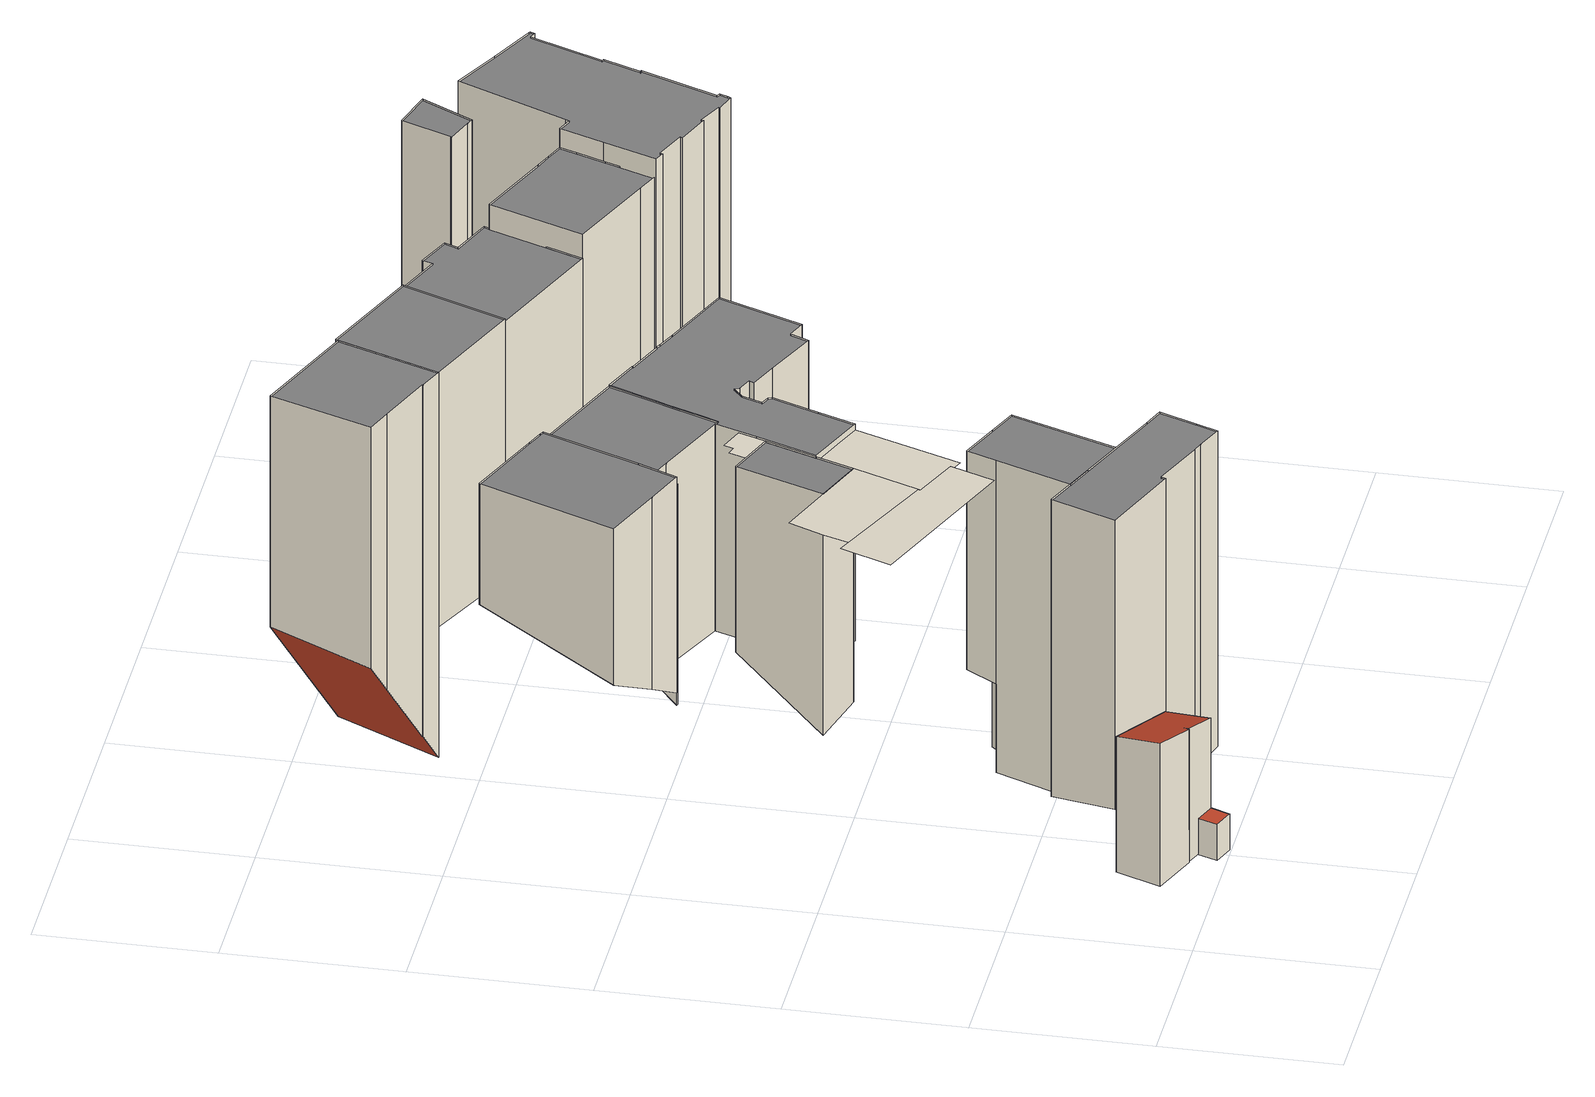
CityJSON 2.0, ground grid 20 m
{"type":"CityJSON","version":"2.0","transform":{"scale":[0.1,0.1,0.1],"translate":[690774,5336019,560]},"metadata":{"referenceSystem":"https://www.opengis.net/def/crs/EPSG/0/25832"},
"CityObjects":{
"building1":{"type":"Building","attributes":{"area_m2":55.53,"max_x":690797.88,"max_y":5336030,"min_x":690786.38,"min_y":5336021.5,"rf_extrusion_mode":"standard","rf_force_lod11":false,"rf_h_ground":560.53,"rf_h_pc_98p":0,"rf_h_roof_50p":577.03,"rf_h_roof_70p":600.97,"rf_h_roof_max":601.53,"rf_h_roof_min":564.42,"rf_is_glass_roof":false,"rf_nodata_frac":0.864,"rf_nodata_r":0,"rf_pc_select":"_HIGHEST_YET_INSUFFICIENT_COVERAGE","rf_pc_year":2026,"rf_pointcloud_unusable":false,"rf_pt_density":30.27,"rf_ridgelines":0,"rf_rmse_lod22":15.35,"rf_roof_planes":3,"rf_roof_type":"slanted","rf_success":true,"rf_t_run":3,"rf_volume_lod22":882.33,"source_file":"690_5336.gml"},"children":["building1-1"]},
"building1-1":{"type":"BuildingPart","parents":["building1"],"geometry":[{"type":"Solid","lod":"2.2","boundaries":[[[[0,1,2,3,4,5]],[[6,3,2,7]],[[8,4,3,6]],[[9,10,5,4,8]],[[11,12,10,9]],[[7,2,1,13]],[[14,15,12,11]],[[13,1,0,15,14]],[[15,0,5,10]],[[13,14,11,9,8,6,7]],[[15,10,12]]]],"semantics":{"surfaces":[{"type":"GroundSurface"},{"type":"WallSurface","on_footprint_edge":true},{"type":"WallSurface","on_footprint_edge":false},{"type":"RoofSurface","rf_azimuth":73.37,"rf_h_roof_50p":576.42,"rf_h_roof_70p":576.83,"rf_h_roof_max":577.79,"rf_h_roof_min":575.04,"rf_slope":14.08},{"type":"RoofSurface","rf_azimuth":26.28,"rf_h_roof_50p":564.48,"rf_h_roof_70p":564.48,"rf_h_roof_max":564.48,"rf_h_roof_min":564.45,"rf_slope":2.59}],"values":[[0,1,1,1,2,1,2,1,1,3,4]]}}]},
"building2":{"type":"Building","attributes":{"area_m2":118.25,"max_x":690795.81,"max_y":5336057,"min_x":690774.81,"min_y":5336044,"rf_extrusion_mode":"skip","rf_force_lod11":false,"rf_h_ground":603.42,"rf_h_pc_98p":0,"rf_h_roof_50p":0,"rf_h_roof_70p":0,"rf_h_roof_max":0,"rf_h_roof_min":0,"rf_is_glass_roof":false,"rf_nodata_frac":0.954,"rf_nodata_r":0,"rf_pc_select":"_HIGHEST_YET_INSUFFICIENT_COVERAGE","rf_pc_year":2026,"rf_pointcloud_unusable":true,"rf_pt_density":6.55,"rf_roof_planes":0,"rf_roof_type":"no points","rf_success":true,"rf_t_run":0,"source_file":"690_5336.gml"},"geometry":[{"type":"MultiSurface","lod":"0","boundaries":[[[16,17,18,19,20,21,22]]]}]},
"building3":{"type":"Building","attributes":{"area_m2":5.8,"max_x":690795.94,"max_y":5336022.5,"min_x":690792.81,"min_y":5336019,"rf_extrusion_mode":"standard","rf_force_lod11":false,"rf_h_ground":560.53,"rf_h_pc_98p":0,"rf_h_roof_50p":564.88,"rf_h_roof_70p":564.88,"rf_h_roof_max":564.88,"rf_h_roof_min":564.88,"rf_is_glass_roof":false,"rf_nodata_frac":0.667,"rf_nodata_r":0,"rf_pc_select":"_HIGHEST_YET_INSUFFICIENT_COVERAGE","rf_pc_year":2026,"rf_pointcloud_unusable":false,"rf_pt_density":15.5,"rf_ridgelines":0,"rf_rmse_lod22":0,"rf_roof_planes":1,"rf_roof_type":"horizontal","rf_success":true,"rf_t_run":1,"rf_volume_lod22":25.22,"source_file":"690_5336.gml"},"children":["building3-1"]},
"building3-1":{"type":"BuildingPart","parents":["building3"],"geometry":[{"type":"Solid","lod":"2.2","boundaries":[[[[23,24,25,4]],[[26,24,23,27]],[[27,23,4,28]],[[29,25,24,26]],[[28,4,25,29]],[[28,29,26,27]]]],"semantics":{"surfaces":[{"type":"GroundSurface"},{"type":"WallSurface","on_footprint_edge":true},{"type":"RoofSurface","rf_azimuth":90,"rf_h_roof_50p":564.88,"rf_h_roof_70p":564.88,"rf_h_roof_max":564.88,"rf_h_roof_min":564.88,"rf_slope":0}],"values":[[0,1,1,1,1,2]]}}]},
"building4":{"type":"Building","attributes":{"area_m2":101.1,"max_x":690793.38,"max_y":5336063.5,"min_x":690778.38,"min_y":5336051.5,"rf_extrusion_mode":"skip","rf_force_lod11":false,"rf_h_ground":603.42,"rf_h_pc_98p":0,"rf_h_roof_50p":0,"rf_h_roof_70p":0,"rf_h_roof_max":0,"rf_h_roof_min":0,"rf_is_glass_roof":false,"rf_nodata_frac":0.94,"rf_nodata_r":0,"rf_pc_select":"_HIGHEST_YET_INSUFFICIENT_COVERAGE","rf_pc_year":2026,"rf_pointcloud_unusable":true,"rf_pt_density":4.67,"rf_roof_planes":0,"rf_roof_type":"no points","rf_success":true,"rf_t_run":0,"source_file":"690_5336.gml"},"geometry":[{"type":"MultiSurface","lod":"0","boundaries":[[[21,20,30,31,32]]]}]},
"building5":{"type":"Building","attributes":{"area_m2":160.46,"max_x":690811.12,"max_y":5336037.5,"min_x":690788.38,"min_y":5336023,"rf_extrusion_mode":"standard","rf_force_lod11":false,"rf_h_ground":603.33,"rf_h_pc_98p":0,"rf_h_roof_50p":567.47,"rf_h_roof_70p":567.62,"rf_h_roof_max":568.03,"rf_h_roof_min":564.08,"rf_h_roof_ridge":565.23,"rf_is_glass_roof":false,"rf_nodata_frac":0.459,"rf_nodata_r":0,"rf_pc_select":"_HIGHEST_YET_INSUFFICIENT_COVERAGE","rf_pc_year":2026,"rf_pointcloud_unusable":false,"rf_pt_density":212.24,"rf_ridgelines":1,"rf_rmse_lod22":6.21,"rf_roof_planes":9,"rf_roof_type":"slanted","rf_success":true,"rf_t_run":21,"rf_volume_lod22":-5804,"source_file":"690_5336.gml"},"children":["building5-1"]},
"building5-1":{"type":"BuildingPart","parents":["building5"],"geometry":[{"type":"Solid","lod":"2.2","boundaries":[[[[33,34,35,36,37,38,39,40,41,42]],[[41,43,44,42]],[[42,44,45,33]],[[33,45,46,34]],[[36,47,48,49,37]],[[34,46,50,35]],[[51,52,53,54]],[[55,56,52,51]],[[38,54,53,57,39]],[[40,58,43,41]],[[35,50,47,36]],[[58,59,56,55,60]],[[60,55,61,62]],[[39,57,59,58,40]],[[62,61,48,47]],[[37,49,54,38]],[[53,52,56,59,57]],[[50,46,45,44,43,58,60,62,47]],[[48,61,55,51,54,49]]]],"semantics":{"surfaces":[{"type":"GroundSurface"},{"type":"WallSurface","on_footprint_edge":true},{"type":"WallSurface","on_footprint_edge":false},{"type":"RoofSurface","rf_azimuth":275.33,"rf_h_roof_50p":564.25,"rf_h_roof_70p":564.33,"rf_h_roof_max":567.5,"rf_h_roof_min":564.12,"rf_slope":6.34},{"type":"RoofSurface","rf_azimuth":24.06,"rf_h_roof_50p":567.51,"rf_h_roof_70p":567.69,"rf_h_roof_max":568.04,"rf_h_roof_min":567.04,"rf_slope":6.36},{"type":"RoofSurface","rf_azimuth":285.19,"rf_h_roof_50p":564.72,"rf_h_roof_70p":564.82,"rf_h_roof_max":567.82,"rf_h_roof_min":564.44,"rf_slope":8.53}],"values":[[0,1,1,1,1,1,2,2,1,1,1,2,2,1,2,1,3,4,5]]}}]},
"building6":{"type":"Building","attributes":{"area_m2":212.73,"max_x":690792.81,"max_y":5336096.5,"min_x":690774.56,"min_y":5336076.5,"rf_extrusion_mode":"standard","rf_force_lod11":false,"rf_h_ground":604.53,"rf_h_pc_98p":0,"rf_h_roof_50p":0,"rf_h_roof_70p":0,"rf_h_roof_max":0,"rf_h_roof_min":0,"rf_is_glass_roof":false,"rf_nodata_frac":0.894,"rf_nodata_r":0,"rf_pc_select":"_HIGHEST_YET_INSUFFICIENT_COVERAGE","rf_pc_year":2026,"rf_pointcloud_unusable":false,"rf_pt_density":12.58,"rf_ridgelines":0,"rf_rmse_lod22":5.69,"rf_roof_planes":4,"rf_roof_type":"slanted","rf_success":true,"rf_t_run":5,"rf_volume_lod22":-4366.77,"source_file":"690_5336.gml"},"children":["building6-1"]},
"building6-1":{"type":"BuildingPart","parents":["building6"],"geometry":[{"type":"Solid","lod":"2.2","boundaries":[[[[63,64,65,66,67,68,69,70]],[[65,71,72,66]],[[64,73,71,65]],[[63,74,73,64]],[[69,75,76,70]],[[66,72,77,67]],[[67,77,78,68]],[[68,78,75,69]],[[70,76,74,63]],[[75,78,77,72,71,73,74,76]]]],"semantics":{"surfaces":[{"type":"GroundSurface"},{"type":"WallSurface","on_footprint_edge":true},{"type":"RoofSurface","rf_azimuth":135.66,"rf_h_roof_50p":584.1,"rf_h_roof_70p":585.64,"rf_h_roof_max":589.76,"rf_h_roof_min":578.41,"rf_slope":32.55}],"values":[[0,1,1,1,1,1,1,1,1,2]]}}]},
"building7":{"type":"Building","attributes":{"area_m2":65.28,"max_x":690797.19,"max_y":5336071,"min_x":690787.69,"min_y":5336059,"rf_extrusion_mode":"standard","rf_force_lod11":false,"rf_h_ground":603.42,"rf_h_pc_98p":0,"rf_h_roof_50p":0,"rf_h_roof_70p":0,"rf_h_roof_max":0,"rf_h_roof_min":0,"rf_is_glass_roof":false,"rf_nodata_frac":0.835,"rf_nodata_r":0,"rf_pc_select":"_HIGHEST_YET_INSUFFICIENT_COVERAGE","rf_pc_year":2026,"rf_pointcloud_unusable":false,"rf_pt_density":46.42,"rf_ridgelines":0,"rf_rmse_lod22":4.16,"rf_roof_planes":1,"rf_roof_type":"slanted","rf_success":true,"rf_t_run":2,"rf_volume_lod22":-1664.85,"source_file":"690_5336.gml"},"children":["building7-1"]},
"building7-1":{"type":"BuildingPart","parents":["building7"],"geometry":[{"type":"Solid","lod":"2.2","boundaries":[[[[79,80,81,30]],[[30,82,83,79]],[[79,83,84,80]],[[80,84,85,81]],[[81,85,82,30]],[[84,83,82,85]]]],"semantics":{"surfaces":[{"type":"GroundSurface"},{"type":"WallSurface","on_footprint_edge":true},{"type":"RoofSurface","rf_azimuth":215.47,"rf_h_roof_50p":578.04,"rf_h_roof_70p":579.39,"rf_h_roof_max":581.8,"rf_h_roof_min":574.2,"rf_slope":32.92}],"values":[[0,1,1,1,1,2]]}}]},
"building8":{"type":"Building","attributes":{"area_m2":98.35,"max_x":690802.12,"max_y":5336063,"min_x":690790.44,"min_y":5336048.5,"rf_extrusion_mode":"skip","rf_force_lod11":false,"rf_h_ground":602.92,"rf_h_pc_98p":0,"rf_h_roof_50p":0,"rf_h_roof_70p":0,"rf_h_roof_max":0,"rf_h_roof_min":0,"rf_is_glass_roof":false,"rf_nodata_frac":0.802,"rf_nodata_r":0,"rf_pc_select":"_HIGHEST_YET_INSUFFICIENT_COVERAGE","rf_pc_year":2026,"rf_pointcloud_unusable":true,"rf_pt_density":54.72,"rf_roof_planes":0,"rf_roof_type":"no planes","rf_success":true,"rf_t_run":2,"source_file":"690_5336.gml"},"geometry":[{"type":"MultiSurface","lod":"0","boundaries":[[[86,87,88,89]]]}]},
"building9":{"type":"Building","attributes":{"area_m2":113.41,"max_x":690807.62,"max_y":5336048,"min_x":690794.75,"min_y":5336033,"rf_extrusion_mode":"standard","rf_force_lod11":false,"rf_h_ground":603.33,"rf_h_pc_98p":0,"rf_h_roof_50p":564.58,"rf_h_roof_70p":564.67,"rf_h_roof_max":564.92,"rf_h_roof_min":564.22,"rf_is_glass_roof":false,"rf_nodata_frac":0.319,"rf_nodata_r":0,"rf_pc_select":"_HIGHEST_YET_INSUFFICIENT_COVERAGE","rf_pc_year":2026,"rf_pointcloud_unusable":false,"rf_pt_density":116.75,"rf_ridgelines":0,"rf_rmse_lod22":9.66,"rf_roof_planes":3,"rf_roof_type":"slanted","rf_success":true,"rf_t_run":17,"rf_volume_lod22":-4192.71,"source_file":"690_5336.gml"},"children":["building9-1"]},
"building9-1":{"type":"BuildingPart","parents":["building9"],"geometry":[{"type":"Solid","lod":"2.2","boundaries":[[[[90,91,92,93,94,95]],[[92,96,97,93]],[[93,97,98,94]],[[99,100,101,102]],[[91,103,104,96,92]],[[105,106,100,99]],[[95,107,108,90]],[[102,101,104,103]],[[90,108,103,91]],[[107,109,106,105]],[[94,98,109,107,95]],[[99,102,103,108,107,105]],[[97,96,104,101,100,106,109,98]]]],"semantics":{"surfaces":[{"type":"GroundSurface"},{"type":"WallSurface","on_footprint_edge":true},{"type":"WallSurface","on_footprint_edge":false},{"type":"RoofSurface","rf_azimuth":223.13,"rf_h_roof_50p":576.56,"rf_h_roof_70p":576.7,"rf_h_roof_max":577.03,"rf_h_roof_min":575.95,"rf_slope":10.74},{"type":"RoofSurface","rf_azimuth":118.54,"rf_h_roof_50p":564.74,"rf_h_roof_70p":564.92,"rf_h_roof_max":576.96,"rf_h_roof_min":564.29,"rf_slope":5.65}],"values":[[0,1,1,2,1,2,1,2,1,2,1,3,4]]}}]},
"building10":{"type":"Building","attributes":{"area_m2":12.14,"max_x":690798.31,"max_y":5336073,"min_x":690793.38,"min_y":5336069,"rf_extrusion_mode":"skip","rf_force_lod11":false,"rf_h_ground":603.42,"rf_h_pc_98p":0,"rf_h_roof_50p":0,"rf_h_roof_70p":0,"rf_h_roof_max":0,"rf_h_roof_min":0,"rf_is_glass_roof":false,"rf_nodata_frac":0.896,"rf_nodata_r":0,"rf_pc_select":"_HIGHEST_YET_INSUFFICIENT_COVERAGE","rf_pc_year":2026,"rf_pointcloud_unusable":true,"rf_pt_density":8.8,"rf_roof_planes":0,"rf_roof_type":"no points","rf_success":true,"rf_t_run":0,"source_file":"690_5336.gml"},"geometry":[{"type":"MultiSurface","lod":"0","boundaries":[[[110,79,111,112,113,114]]]}]},
"building11":{"type":"Building","attributes":{"area_m2":177.84,"max_x":690805,"max_y":5336092,"min_x":690786.44,"min_y":5336074.5,"rf_extrusion_mode":"standard","rf_force_lod11":false,"rf_h_ground":603.47,"rf_h_pc_98p":0,"rf_h_roof_50p":580.88,"rf_h_roof_70p":581.38,"rf_h_roof_max":582.08,"rf_h_roof_min":578.47,"rf_is_glass_roof":false,"rf_nodata_frac":0.624,"rf_nodata_r":0,"rf_pc_select":"_HIGHEST_YET_INSUFFICIENT_COVERAGE","rf_pc_year":2026,"rf_pointcloud_unusable":false,"rf_pt_density":57.9,"rf_ridgelines":0,"rf_rmse_lod22":1.11,"rf_roof_planes":6,"rf_roof_type":"slanted","rf_success":true,"rf_t_run":23,"rf_volume_lod22":-3908.75,"source_file":"690_5336.gml"},"children":["building11-1"]},
"building11-1":{"type":"BuildingPart","parents":["building11"],"geometry":[{"type":"Solid","lod":"2.2","boundaries":[[[[115,116,117,118,119,120,121,122,123,124,125]],[[123,126,127,124]],[[128,129,130,131]],[[118,132,133,119]],[[117,134,132,118]],[[121,135,136,122]],[[116,137,134,117]],[[115,138,137,116]],[[139,140,141,142]],[[120,143,135,121]],[[119,133,143,120]],[[122,136,144,126,123]],[[145,146,147]],[[145,144,136]],[[148,149,150,151,152]],[[138,153,129,128]],[[142,141,149,148]],[[131,130,150,149]],[[125,154,155,153,138,115]],[[147,146,140,139]],[[152,151,155,154]],[[124,127,154,125]],[[145,136,135,143,133,132,134,137,138,128,131,149,141,140,146]],[[150,130,129,153,155,151]],[[126,144,145,147,139,142,148,152,154,127]]]],"semantics":{"surfaces":[{"type":"GroundSurface"},{"type":"WallSurface","on_footprint_edge":true},{"type":"WallSurface","on_footprint_edge":false},{"type":"RoofSurface","rf_azimuth":198.54,"rf_h_roof_50p":580.18,"rf_h_roof_70p":580.79,"rf_h_roof_max":585.46,"rf_h_roof_min":577.36,"rf_slope":32.5},{"type":"RoofSurface","rf_azimuth":197.7,"rf_h_roof_50p":581.4,"rf_h_roof_70p":581.61,"rf_h_roof_max":586.04,"rf_h_roof_min":580.7,"rf_slope":31.75},{"type":"RoofSurface","rf_azimuth":67.89,"rf_h_roof_50p":582.3,"rf_h_roof_70p":583.84,"rf_h_roof_max":587.99,"rf_h_roof_min":576.19,"rf_slope":38.14}],"values":[[0,1,2,1,1,1,1,1,2,1,1,1,2,2,2,2,2,2,1,2,2,1,3,4,5]]}}]},
"building12":{"type":"Building","attributes":{"area_m2":165.88,"max_x":690801.81,"max_y":5336120.5,"min_x":690784.88,"min_y":5336104,"rf_extrusion_mode":"standard","rf_force_lod11":false,"rf_h_ground":607.67,"rf_h_pc_98p":0,"rf_h_roof_50p":577.67,"rf_h_roof_70p":578.03,"rf_h_roof_max":578.53,"rf_h_roof_min":576.78,"rf_is_glass_roof":false,"rf_nodata_frac":0.875,"rf_nodata_r":0,"rf_pc_select":"_HIGHEST_YET_INSUFFICIENT_COVERAGE","rf_pc_year":2026,"rf_pointcloud_unusable":false,"rf_pt_density":44.1,"rf_ridgelines":0,"rf_rmse_lod22":1.83,"rf_roof_planes":2,"rf_roof_type":"slanted","rf_success":true,"rf_t_run":6,"rf_volume_lod22":-6225.96,"source_file":"690_5336.gml"},"children":["building12-1"]},
"building12-1":{"type":"BuildingPart","parents":["building12"],"geometry":[{"type":"Solid","lod":"2.2","boundaries":[[[[156,157,158,159,160,161,162]],[[161,163,164,162]],[[160,165,163,161]],[[159,166,165,160]],[[158,167,166,159]],[[162,164,168,156]],[[156,168,169,157]],[[157,169,167,158]],[[168,164,163,165,166,167,169]]]],"semantics":{"surfaces":[{"type":"GroundSurface"},{"type":"WallSurface","on_footprint_edge":true},{"type":"RoofSurface","rf_azimuth":114.77,"rf_h_roof_50p":570.27,"rf_h_roof_70p":573.94,"rf_h_roof_max":579.85,"rf_h_roof_min":560.84,"rf_slope":52.67}],"values":[[0,1,1,1,1,1,1,1,2]]}}]},
"building13":{"type":"Building","attributes":{"area_m2":359.8,"max_x":690824.88,"max_y":5336087.5,"min_x":690795,"min_y":5336060.5,"rf_extrusion_mode":"standard","rf_force_lod11":false,"rf_h_ground":603.58,"rf_h_pc_98p":0,"rf_h_roof_50p":578.03,"rf_h_roof_70p":578.17,"rf_h_roof_max":578.88,"rf_h_roof_min":577.47,"rf_h_roof_ridge":578.33,"rf_is_glass_roof":false,"rf_nodata_frac":0.618,"rf_nodata_r":0,"rf_pc_select":"_HIGHEST_YET_INSUFFICIENT_COVERAGE","rf_pc_year":2026,"rf_pointcloud_unusable":false,"rf_pt_density":48.8,"rf_ridgelines":6,"rf_rmse_lod22":4.19,"rf_roof_planes":20,"rf_roof_type":"slanted","rf_success":true,"rf_t_run":34,"rf_volume_lod22":-8856.9,"source_file":"690_5336.gml"},"children":["building13-1"]},
"building13-1":{"type":"BuildingPart","parents":["building13"],"geometry":[{"type":"Solid","lod":"2.2","boundaries":[[[[170,171,172,173,174,175,176,177,178,179,180,181,182,183,184,185,186,187,188,189,190,191,192,193,194,195,196,197,198]],[[193,199,200,194]],[[187,201,202,188]],[[186,203,201,187]],[[190,204,205,191]],[[189,206,204,190]],[[188,202,206,189]],[[207,208,209,210]],[[178,211,212,179]],[[191,205,213,192]],[[192,213,199,193]],[[198,214,215,170]],[[170,215,216,171]],[[172,217,218,173]],[[175,219,220,176]],[[176,220,221,177]],[[177,221,211,178]],[[179,212,222,180]],[[180,222,223,181]],[[181,223,224,182]],[[182,224,225,183]],[[173,218,226,174]],[[185,227,203,186]],[[184,228,227,185]],[[183,225,228,184]],[[196,207,229,197]],[[230,231,232,229]],[[233,234,235]],[[233,210,209]],[[236,237,235,234]],[[195,236,208,207,196]],[[194,200,237,236,195]],[[171,216,217,172]],[[238,239,240,241]],[[242,243,244,226]],[[241,240,243,242]],[[174,226,244,219,175]],[[245,246,231,230]],[[197,229,232,214,198]],[[247,246,245]],[[247,239,238]],[[234,233,209,208,236]],[[230,229,207,210,233,235,237,200,199,213,205,204,206,202,201,203,227,228,225,224,223,222,212,211,221,220,219,244,243,240,239,247,245]],[[241,242,226,218,217,216,215,214,232,231,246,247,238]]]],"semantics":{"surfaces":[{"type":"GroundSurface"},{"type":"WallSurface","on_footprint_edge":true},{"type":"WallSurface","on_footprint_edge":false},{"type":"RoofSurface","rf_azimuth":188.17,"rf_h_roof_50p":582.36,"rf_h_roof_70p":582.59,"rf_h_roof_max":583.04,"rf_h_roof_min":580.8,"rf_slope":72.45},{"type":"RoofSurface","rf_azimuth":188.26,"rf_h_roof_50p":579.31,"rf_h_roof_70p":579.92,"rf_h_roof_max":583.04,"rf_h_roof_min":576.37,"rf_slope":13},{"type":"RoofSurface","rf_azimuth":111.28,"rf_h_roof_50p":577.96,"rf_h_roof_70p":578.15,"rf_h_roof_max":578.78,"rf_h_roof_min":577.19,"rf_slope":8.62}],"values":[[0,1,1,1,1,1,1,2,1,1,1,1,1,1,1,1,1,1,1,1,1,1,1,1,1,1,2,2,2,2,1,1,1,2,2,2,1,2,1,2,2,3,4,5]]}}]},
"building14":{"type":"Building","attributes":{"area_m2":167.84,"max_x":690814.25,"max_y":5336116,"min_x":690797.38,"min_y":5336099.5,"rf_extrusion_mode":"standard","rf_force_lod11":false,"rf_h_ground":607.67,"rf_h_pc_98p":0,"rf_h_roof_50p":578.78,"rf_h_roof_70p":579.08,"rf_h_roof_max":580.47,"rf_h_roof_min":577.67,"rf_is_glass_roof":false,"rf_nodata_frac":0.829,"rf_nodata_r":0,"rf_pc_select":"_HIGHEST_YET_INSUFFICIENT_COVERAGE","rf_pc_year":2026,"rf_pointcloud_unusable":false,"rf_pt_density":43.79,"rf_ridgelines":0,"rf_rmse_lod22":1.33,"rf_roof_planes":6,"rf_roof_type":"slanted","rf_success":true,"rf_t_run":7,"rf_volume_lod22":-4295.53,"source_file":"690_5336.gml"},"children":["building14-1"]},
"building14-1":{"type":"BuildingPart","parents":["building14"],"geometry":[{"type":"Solid","lod":"2.2","boundaries":[[[[248,249,157,250]],[[157,251,252,250]],[[250,252,253,248]],[[249,254,251,157]],[[248,253,254,249]],[[252,251,254,253]]]],"semantics":{"surfaces":[{"type":"GroundSurface"},{"type":"WallSurface","on_footprint_edge":true},{"type":"RoofSurface","rf_azimuth":198.17,"rf_h_roof_50p":582.28,"rf_h_roof_70p":584.64,"rf_h_roof_max":588.35,"rf_h_roof_min":576.31,"rf_slope":41.77}],"values":[[0,1,1,1,1,2]]}}]},
"building15":{"type":"Building","attributes":{"area_m2":195.93,"max_x":690828.19,"max_y":5336111,"min_x":690809.56,"min_y":5336094,"rf_extrusion_mode":"standard","rf_force_lod11":false,"rf_h_ground":607.38,"rf_h_pc_98p":0,"rf_h_roof_50p":580.83,"rf_h_roof_70p":581.33,"rf_h_roof_max":581.88,"rf_h_roof_min":578.12,"rf_is_glass_roof":false,"rf_nodata_frac":0.761,"rf_nodata_r":0,"rf_pc_select":"_HIGHEST_YET_INSUFFICIENT_COVERAGE","rf_pc_year":2026,"rf_pointcloud_unusable":false,"rf_pt_density":24.77,"rf_ridgelines":0,"rf_rmse_lod22":3.71,"rf_roof_planes":9,"rf_roof_type":"slanted","rf_success":true,"rf_t_run":10,"rf_volume_lod22":-4996.67,"source_file":"690_5336.gml"},"children":["building15-1"]},
"building15-1":{"type":"BuildingPart","parents":["building15"],"geometry":[{"type":"Solid","lod":"2.2","boundaries":[[[[255,256,257,258,259,260,261,262]],[[256,263,264,257]],[[255,265,263,256]],[[257,264,266,258]],[[258,266,267,259]],[[261,268,269,262]],[[259,267,270,260]],[[260,270,268,261]],[[262,269,265,255]],[[268,270,267,266,264,263,265,269]]]],"semantics":{"surfaces":[{"type":"GroundSurface"},{"type":"WallSurface","on_footprint_edge":true},{"type":"RoofSurface","rf_azimuth":202.06,"rf_h_roof_50p":582.07,"rf_h_roof_70p":584.54,"rf_h_roof_max":589.18,"rf_h_roof_min":575.94,"rf_slope":43.1}],"values":[[0,1,1,1,1,1,1,1,1,2]]}}]},
"building16":{"type":"Building","attributes":{"area_m2":160.98,"max_x":690840.81,"max_y":5336104.5,"min_x":690823.75,"min_y":5336088.5,"rf_extrusion_mode":"standard","rf_force_lod11":false,"rf_h_ground":610.3,"rf_h_pc_98p":0,"rf_h_roof_50p":577.67,"rf_h_roof_70p":577.72,"rf_h_roof_max":578.12,"rf_h_roof_min":577.28,"rf_h_roof_ridge":581.83,"rf_is_glass_roof":false,"rf_nodata_frac":0.446,"rf_nodata_r":0,"rf_pc_select":"_HIGHEST_YET_INSUFFICIENT_COVERAGE","rf_pc_year":2026,"rf_pointcloud_unusable":false,"rf_pt_density":102.17,"rf_ridgelines":2,"rf_rmse_lod22":5.59,"rf_roof_planes":27,"rf_roof_type":"slanted","rf_success":true,"rf_t_run":34,"rf_volume_lod22":-4879.62,"source_file":"690_5336.gml"},"children":["building16-1"]},
"building16-1":{"type":"BuildingPart","parents":["building16"],"geometry":[{"type":"Solid","lod":"2.2","boundaries":[[[[271,272,273,274,275,276,277,278,279,280]],[[277,281,282,283,278]],[[279,284,285,286,280]],[[278,283,284,279]],[[287,288,289,290]],[[291,292,288,287]],[[293,294,295,296]],[[272,297,298,299,273]],[[273,299,300,301,274]],[[302,303,294,293]],[[304,302,305,306]],[[301,300,307,289]],[[274,301,292,291,275]],[[276,308,281,277]],[[275,291,308,276]],[[309,310,303,302,304]],[[311,312,310,309]],[[306,305,313,314,315]],[[312,316,317,318]],[[286,285,316,312,311]],[[319,283,282]],[[319,318,317]],[[280,286,315,271]],[[296,295,313,305]],[[290,289,307,298,297]],[[271,315,314,297,272]],[[289,288,292,301]],[[316,285,284,283,319,317]],[[311,309,304,306,315,286]],[[302,293,296,305]],[[300,299,298,307]],[[313,295,294,303,310,312,318,319,282,281,308,291,287,290,297,314]]]],"semantics":{"surfaces":[{"type":"GroundSurface"},{"type":"WallSurface","on_footprint_edge":true},{"type":"WallSurface","on_footprint_edge":false},{"type":"RoofSurface","rf_azimuth":43.81,"rf_h_roof_50p":577.46,"rf_h_roof_70p":577.52,"rf_h_roof_max":582.52,"rf_h_roof_min":577.31,"rf_slope":8.36},{"type":"RoofSurface","rf_azimuth":194.23,"rf_h_roof_50p":577.73,"rf_h_roof_70p":577.79,"rf_h_roof_max":580.69,"rf_h_roof_min":577.55,"rf_slope":7.51},{"type":"RoofSurface","rf_azimuth":199.05,"rf_h_roof_50p":581.38,"rf_h_roof_70p":581.62,"rf_h_roof_max":582.16,"rf_h_roof_min":580.47,"rf_slope":25.9},{"type":"RoofSurface","rf_azimuth":169.03,"rf_h_roof_50p":580.84,"rf_h_roof_70p":581.68,"rf_h_roof_max":581.91,"rf_h_roof_min":580.38,"rf_slope":43.07},{"type":"RoofSurface","rf_azimuth":22.44,"rf_h_roof_50p":576.21,"rf_h_roof_70p":576.6,"rf_h_roof_max":581.45,"rf_h_roof_min":575.18,"rf_slope":40.08},{"type":"RoofSurface","rf_azimuth":189.1,"rf_h_roof_50p":580.41,"rf_h_roof_70p":581.32,"rf_h_roof_max":583.57,"rf_h_roof_min":577.08,"rf_slope":25.64}],"values":[[0,1,1,1,2,2,2,1,1,2,2,2,1,1,1,2,2,2,2,2,2,2,1,2,2,1,3,4,5,6,7,8]]}}]},
"building17":{"type":"Building","attributes":{"area_m2":28.83,"max_x":690843.75,"max_y":5336116,"min_x":690836.75,"min_y":5336109,"rf_extrusion_mode":"standard","rf_force_lod11":false,"rf_h_ground":612.7,"rf_h_pc_98p":0,"rf_h_roof_50p":567.22,"rf_h_roof_70p":567.28,"rf_h_roof_max":567.47,"rf_h_roof_min":565.83,"rf_is_glass_roof":false,"rf_nodata_frac":0.333,"rf_nodata_r":0,"rf_pc_select":"_HIGHEST_YET_INSUFFICIENT_COVERAGE","rf_pc_year":2026,"rf_pointcloud_unusable":false,"rf_pt_density":160.84,"rf_ridgelines":0,"rf_rmse_lod22":14.26,"rf_roof_planes":2,"rf_roof_type":"slanted","rf_success":true,"rf_t_run":5,"rf_volume_lod22":-1337.3,"source_file":"690_5336.gml"},"children":["building17-1"]},
"building17-1":{"type":"BuildingPart","parents":["building17"],"geometry":[{"type":"Solid","lod":"2.2","boundaries":[[[[320,321,322,323,324,325]],[[321,326,327,322]],[[320,328,326,321]],[[325,329,328,320]],[[322,327,330,323]],[[323,330,331,324]],[[324,331,329,325]],[[330,327,326,328,329,331]]]],"semantics":{"surfaces":[{"type":"GroundSurface"},{"type":"WallSurface","on_footprint_edge":true},{"type":"RoofSurface","rf_azimuth":115.28,"rf_h_roof_50p":566.34,"rf_h_roof_70p":566.52,"rf_h_roof_max":566.83,"rf_h_roof_min":565.84,"rf_slope":11.28}],"values":[[0,1,1,1,1,1,1,2]]}}]},
"building18":{"type":"Building","attributes":{"area_m2":337.88,"max_x":690859.69,"max_y":5336112,"min_x":690836.62,"min_y":5336083,"rf_extrusion_mode":"standard","rf_force_lod11":false,"rf_h_ground":612.62,"rf_h_pc_98p":0,"rf_h_roof_50p":581.67,"rf_h_roof_70p":582.42,"rf_h_roof_max":583.47,"rf_h_roof_min":578.38,"rf_h_roof_ridge":583.6,"rf_is_glass_roof":false,"rf_nodata_frac":0.00074,"rf_nodata_r":0,"rf_pc_select":"PREFERRED_AND_LATEST","rf_pc_year":2026,"rf_pointcloud_unusable":false,"rf_pt_density":1295.44,"rf_ridgelines":6,"rf_rmse_lod22":2.85,"rf_roof_planes":35,"rf_roof_type":"slanted","rf_success":true,"rf_t_run":153,"rf_volume_lod22":-10594.14,"source_file":"690_5336.gml"},"children":["building18-1"]},
"building18-1":{"type":"BuildingPart","parents":["building18"],"geometry":[{"type":"Solid","lod":"2.2","boundaries":[[[[332,333,334,335,336,337,338,339,340,341,342,343,344,345,346,347,348,349,350,351,352,353,354,355,356,357,358]],[[346,359,360,347]],[[336,361,362,337]],[[335,363,361,336]],[[337,362,364,338]],[[339,365,366,340]],[[348,367,368,349]],[[349,368,369,350]],[[341,370,371,342]],[[340,366,370,341]],[[344,372,373,345]],[[345,373,359,346]],[[343,374,372,344]],[[342,371,374,343]],[[347,360,367,348]],[[352,375,376,353]],[[350,369,377,351]],[[378,379,380]],[[353,376,380,354]],[[351,377,375,352]],[[354,380,379,381,355]],[[382,383,384]],[[332,385,386,333]],[[333,386,387,334]],[[334,387,363,335]],[[338,364,365,339]],[[355,381,388,356]],[[389,390,391]],[[357,392,393,358]],[[356,388,392,357]],[[391,390,384,383]],[[358,393,385,332]],[[374,371,370,366,390,389]],[[366,365,364,382,384,390]],[[378,380,376,375,377,369,368,367,360,359,373,372,374,389,391,383,394]],[[392,388,381,379,378,394,383,382,364,362,361,363,387,386,385,393]]]],"semantics":{"surfaces":[{"type":"GroundSurface"},{"type":"WallSurface","on_footprint_edge":true},{"type":"WallSurface","on_footprint_edge":false},{"type":"RoofSurface","rf_azimuth":24.78,"rf_h_roof_50p":582.24,"rf_h_roof_70p":582.74,"rf_h_roof_max":583.8,"rf_h_roof_min":580.19,"rf_slope":28.97},{"type":"RoofSurface","rf_azimuth":291.39,"rf_h_roof_50p":582.02,"rf_h_roof_70p":582.66,"rf_h_roof_max":583.76,"rf_h_roof_min":580.17,"rf_slope":24.99},{"type":"RoofSurface","rf_azimuth":200.84,"rf_h_roof_50p":580.58,"rf_h_roof_70p":581.74,"rf_h_roof_max":583.8,"rf_h_roof_min":578.01,"rf_slope":41.61},{"type":"RoofSurface","rf_azimuth":111.34,"rf_h_roof_50p":580.8,"rf_h_roof_70p":581.92,"rf_h_roof_max":583.76,"rf_h_roof_min":577.6,"rf_slope":42.32}],"values":[[0,1,1,1,1,1,1,1,1,1,1,1,1,1,1,1,1,2,1,1,1,2,1,1,1,1,1,2,1,1,2,1,3,4,5,6]]}}]}
},
"vertices":[
[178,39,5],[124,59,5],[144,110,5],[238,76,5],[220,24,5],[180,39,5],[238,76,150],[144,110,170],[220,24,158],[180,39,167],[180,39,45],[183,45,165],[183,45,45],[124,59,179],[178,39,167],[178,39,45],
[8,324,434],[199,251,434],[218,301,434],[164,323,434],[165,325,434],[44,376,434],[31,382,434],
[211,2,5],[188,11,5],[196,33,5],[188,11,49],[211,2,49],[220,24,49],[196,33,49],
[194,400,434],[72,445,434],[55,405,434],
[239,76,433],[241,81,433],[302,57,433],[314,53,433],[345,41,433],[355,66,433],[371,108,433],[347,117,433],[173,185,433],[144,111,433],[173,185,72],[144,111,81],[239,76,80],[241,81,79],[314,53,79],[314,53,44],[345,41,49],[302,57,79],[339,70,47],[339,70,41],[355,66,42],[355,66,49],[340,75,47],[340,75,41],[371,108,44],[347,117,71],[347,117,41],[340,75,75],[322,73,44],[322,73,76],
[6,619,445],[78,592,445],[124,575,445],[143,619,445],[188,730,445],[183,732,445],[163,740,445],[71,775,445],[124,575,182],[143,619,194],[78,592,211],[6,619,255],[163,740,241],[71,775,298],[188,730,225],[183,732,228],
[232,501,434],[175,522,434],[137,421,434],[194,400,150],[232,501,218],[175,522,208],[137,421,140],
[235,294,429],[281,415,429],[210,442,429],[164,323,429],
[254,291,433],[241,257,433],[208,171,433],[291,139,433],[336,259,433],[300,273,433],[208,171,51],[291,139,43],[336,259,44],[261,239,161],[261,239,50],[272,249,50],[272,249,163],[241,257,161],[241,257,53],[260,228,159],[260,228,50],[300,273,170],[254,291,167],[300,273,48],
[194,515,434],[243,532,434],[215,542,434],[211,531,434],[201,534,434],
[151,639,435],[143,619,435],[124,575,435],[126,574,435],[139,604,435],[165,594,435],[259,557,435],[280,609,435],[310,683,435],[188,730,435],[156,650,435],[310,683,164],[188,730,239],[193,618,207],[193,618,203],[196,620,205],[196,620,209],[126,574,167],[139,604,188],[124,575,167],[259,557,184],[280,609,220],[143,619,198],[151,639,211],[213,628,251],[213,628,217],[208,626,215],[208,626,255],[165,594,187],[280,609,207],[261,615,219],[212,631,219],[212,631,250],[197,631,261],[197,631,216],[197,631,212],[199,648,222],[199,648,255],[151,639,208],[156,650,286],[156,650,215],
[205,861,477],[234,850,477],[278,966,477],[152,1014,477],[109,898,477],[140,887,477],[205,862,477],[140,887,140],[205,862,49],[109,898,183],[152,1014,196],[278,966,19],[205,861,49],[234,850,8],
[253,559,436],[236,512,436],[210,443,436],[281,415,436],[297,457,436],[318,511,436],[316,515,436],[306,519,436],[315,543,436],[327,553,436],[330,548,436],[347,541,436],[344,535,436],[376,522,436],[440,496,436],[449,517,436],[471,509,436],[509,605,436],[423,638,436],[401,647,436],[396,650,436],[395,649,436],[352,666,436],[352,667,436],[310,683,436],[288,628,436],[283,617,436],[268,579,436],[259,557,436],[352,667,211],[310,683,213],[509,605,202],[423,638,207],[471,509,179],[396,650,209],[395,649,208],[401,647,208],[283,617,197],[283,617,189],[298,615,191],[298,615,197],[315,543,181],[327,553,184],[352,666,211],[259,557,183],[253,559,184],[236,512,184],[210,443,184],[281,415,172],[318,511,174],[316,515,175],[306,519,176],[330,548,183],[347,541,182],[344,535,180],[376,522,179],[297,457,172],[449,517,180],[440,496,175],[268,579,188],[275,573,187],[275,573,182],[268,579,183],[298,617,198],[300,626,226],[300,626,200],[288,628,225],[288,628,200],[283,527,178],[283,527,177],[288,505,172],[288,505,176],[286,496,176],[286,496,170],[297,457,161],[287,548,182],[287,548,179],[285,533,178],
[403,921,477],[279,969,477],[355,803,477],[234,850,167],[355,803,161],[403,921,274],[279,969,281],
[542,862,474],[494,880,474],[501,896,474],[461,912,474],[457,900,474],[403,921,474],[355,803,474],[497,748,474],[494,880,273],[501,896,290],[542,862,274],[461,912,289],[457,900,277],[355,803,157],[497,748,159],[403,921,276],
[648,753,503],[661,787,503],[668,806,503],[648,814,503],[628,821,503],[539,856,503],[497,748,503],[602,707,503],[627,697,503],[636,719,503],[497,748,181],[602,707,170],[602,707,175],[627,697,175],[636,719,178],[636,719,203],[625,799,215],[625,799,177],[635,796,176],[635,796,214],[628,821,226],[628,821,174],[610,752,202],[610,752,191],[618,763,197],[618,763,210],[661,787,212],[661,787,170],[668,806,154],[648,814,154],[648,814,173],[615,745,195],[615,745,189],[615,745,211],[622,761,208],[622,761,220],[635,796,172],[539,856,235],[612,739,208],[612,739,185],[614,732,206],[614,732,183],[622,761,197],[648,753,195],[648,753,220],[614,732,179],[610,735,179],[610,735,184],[607,723,178],
[666,899,527],[698,958,527],[651,971,527],[628,915,527],[627,913,527],[658,902,527],[698,958,58],[651,971,68],[666,899,59],[658,902,61],[628,915,67],[627,913,67],
[816,788,526],[814,789,526],[847,872,526],[855,869,526],[857,874,526],[855,875,526],[800,901,526],[743,929,526],[687,804,526],[685,799,526],[668,806,526],[649,755,526],[626,695,526],[637,690,526],[639,693,526],[675,679,526],[674,676,526],[713,661,526],[714,664,526],[742,651,526],[742,649,526],[764,642,526],[766,646,526],[770,655,526],[766,657,526],[801,745,526],[799,745,526],[639,693,182],[675,679,182],[857,874,177],[855,875,179],[855,869,177],[800,901,235],[743,929,205],[687,804,202],[674,676,179],[713,661,179],[714,664,181],[685,799,205],[668,806,206],[626,695,179],[637,690,179],[649,755,236],[742,649,177],[764,642,179],[742,651,179],[762,648,183],[766,646,179],[766,646,183],[770,655,179],[733,730,235],[728,727,238],[728,727,233],[816,788,184],[814,789,186],[847,872,186],[766,657,182],[723,724,234],[726,726,233],[726,726,237],[801,745,182],[799,745,184],[730,724,236]
]}
